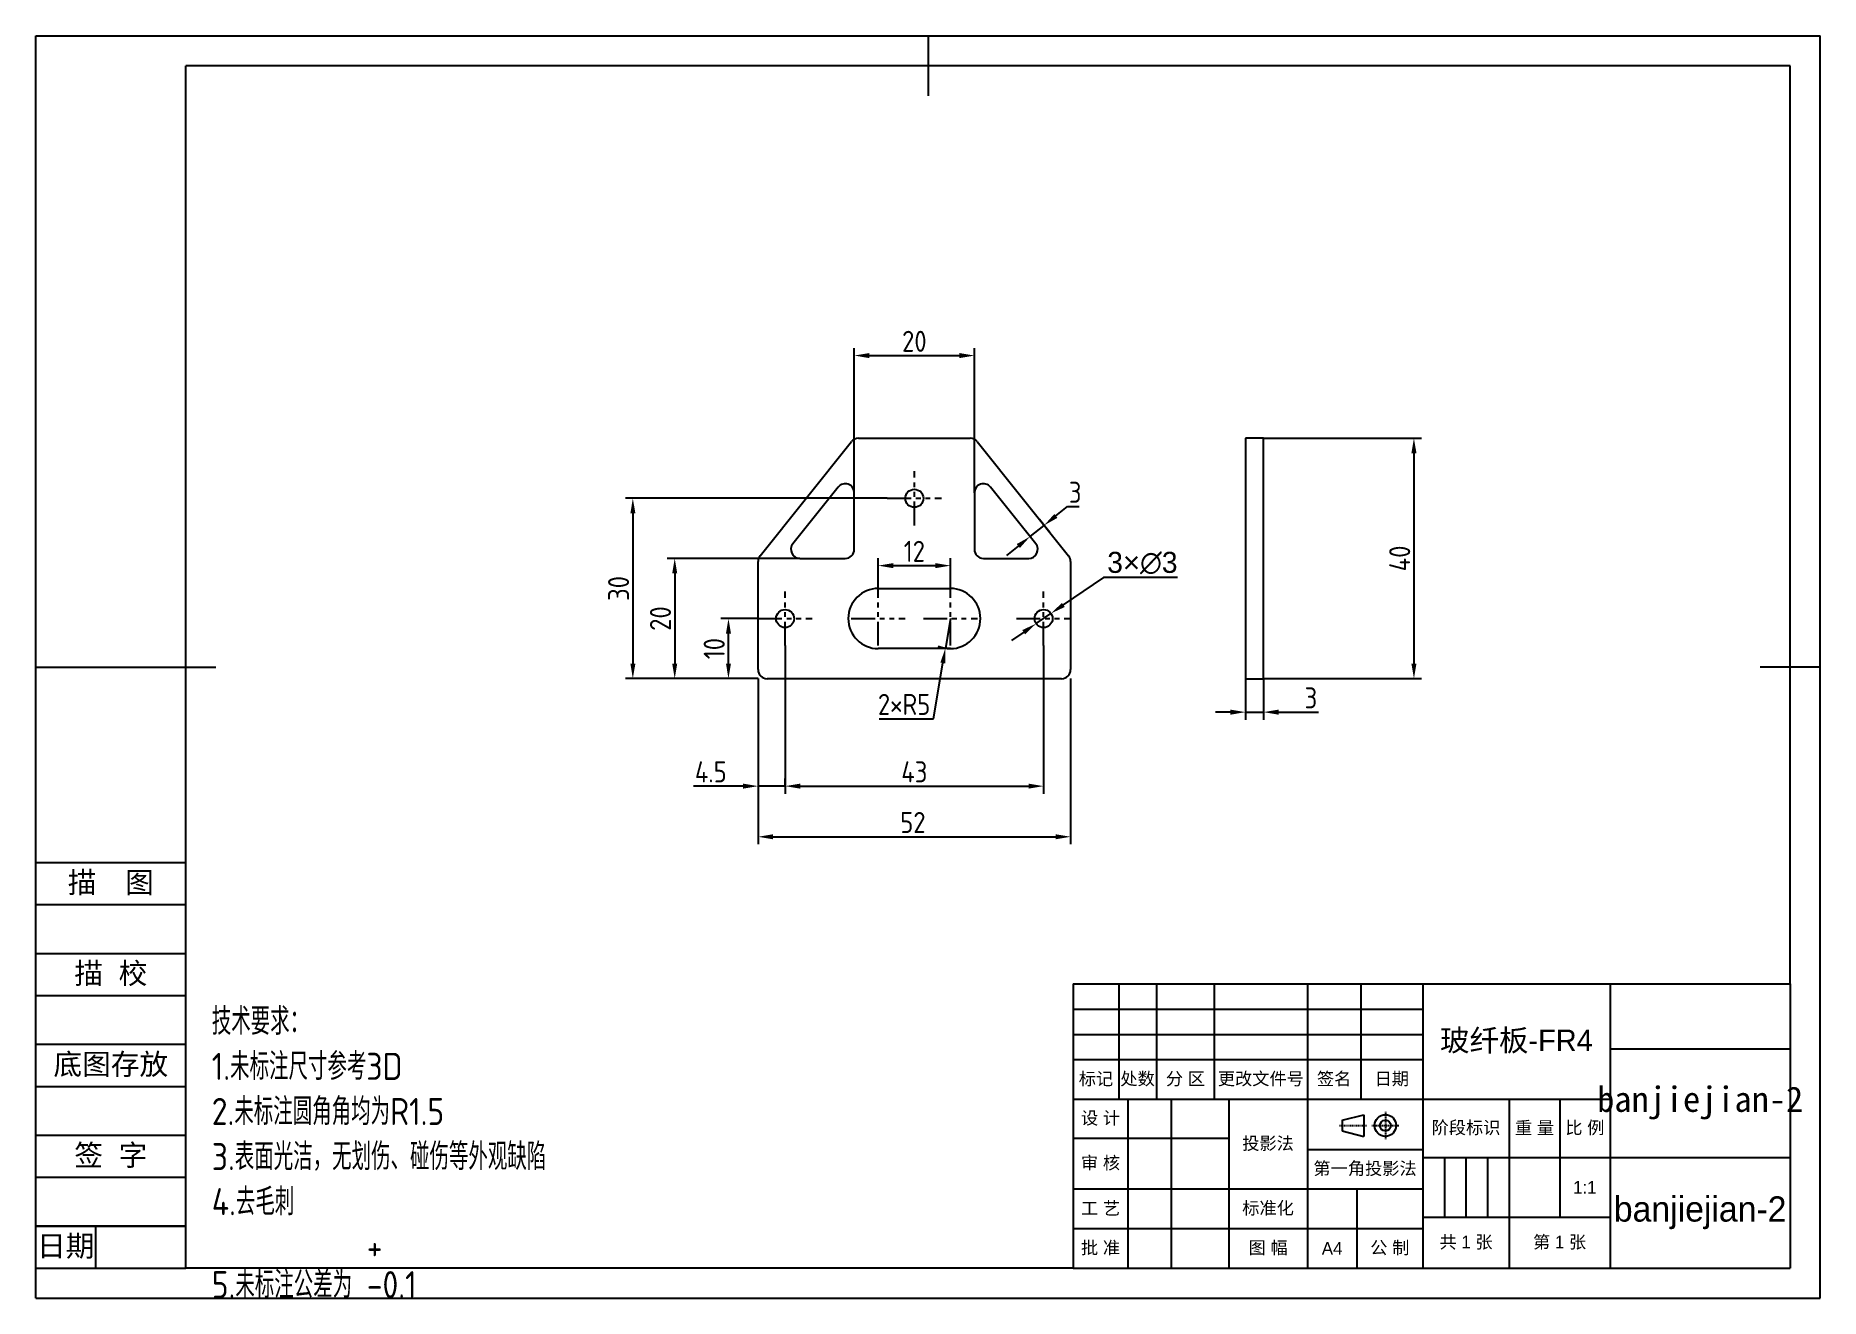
# Model space of a CAD drawing. Header units: millimetres. Extents: x 0 to 297, y 0 to 210.
import ezdxf

# ---------------------------------------------------------------- set-up
doc = ezdxf.new("R2010")
doc.units = ezdxf.units.MM
doc.header["$LTSCALE"] = 0.25
doc.header["$PDMODE"] = 3
doc.header["$PDSIZE"] = 1
doc.linetypes.add('CENTER', pattern=[0.6, 0.375, -0.075, 0.075, -0.075])
doc.linetypes.add('PHANTOM2', pattern=[31.75, 15.875, -3.175, 3.175, -3.175, 3.175, -3.175])
doc.layers.get('0').update_dxf_attribs({"linetype": 'CONTINUOUS'})
doc.layers.get('Defpoints').update_dxf_attribs({"linetype": 'CONTINUOUS'})
for name, color, linetype in [('0细实线', 7, 'CONTINUOUS'), ('1尺寸线', 3, 'CONTINUOUS'), ('2双点画线', 6, 'PHANTOM2'), ('BANJIEJIAN-2DXF_CONTINUOUS_LINE', 7, 'CONTINUOUS'), ('后壳_DXF_FORMAT', 7, 'CONTINUOUS')]:
    doc.layers.add(name, color=color, linetype=linetype)
doc.styles.get("Standard").update_dxf_attribs({"font": 'CHANGFANGSONG.TTF'})
doc.styles.add('TEXTSTYLE_2', font='CHANGFANGSONG.TTF')
doc.styles.add('TEXTSTYLE_3', font='CHANGFANGSONG.TTF')
doc.styles.add('字母', font='gbenor.shx', dxfattribs={"height": 3.5, "bigfont": 'gbcbig.shx'})
doc.styles.add('汉字', font='gbenor.shx', dxfattribs={"height": 5, "bigfont": 'gbcbig.shx'})
doc.dimstyles.new('正常', dxfattribs={"dimtxt": 3.5, "dimasz": 2.5, "dimexe": 1.25, "dimexo": 0, "dimtad": 1, "dimtoh": 1, "dimdsep": 46, "dimtxsty": '字母', "dimcen": 2.5, "dimclrd": 3, "dimclre": 3, "dimclrt": 3, "dimadec": 0, "dimazin": 0, "dimtfac": 1, "dimtmove": 0, "dimatfit": 3, "dimfxl": 1, "dimarcsym": 0})

# ---------------------------------------------------------------- blocks, each defined once
blk = doc.blocks.new('*T5')
at = {"layer": '后壳_DXF_FORMAT', "color": 0, "linetype": 'ByBlock', "lineweight": -2, "transparency": 16777216}
for p, q in [((0, 67.48), (25, 67.48)), ((0, 0), (0, 67.48)), ((25, 0), (25, 67.48)), ((0, 60.48), (25, 60.48)), ((0, 52.36), (25, 52.36)), ((0, 45.36), (25, 45.36)), ((0, 37.24), (25, 37.24)), ((0, 30.24), (25, 30.24)), ((0, 22.12), (25, 22.12)), ((0, 15.12), (25, 15.12)), ((0, 7), (25, 7)), ((10, 0), (10, 7)), ((0, 0), (25, 0))]:
    blk.add_line(p, q, dxfattribs=at)
at = {"layer": '后壳_DXF_FORMAT', "color": 3, "linetype": 'Continuous', "transparency": 16777216, "char_height": 3.5, "attachment_point": 5, "style": 'TEXTSTYLE_2'}
for s, insert, width in [('{\\fSimSun|b0|i0|c134|p2;描  图}', (12.5, 63.98), 24.88), ('描  校', (12.5, 48.86), 24.88), ('底图存放', (12.5, 33.74), 24.88), ('签  字', (12.5, 18.62), 24.88), ('日期', (5, 3.5), 9.88)]:
    blk.add_mtext(s, dxfattribs=dict(at, insert=insert, width=width))
blk = doc.blocks.new('*T6')
at = {"layer": '后壳_DXF_FORMAT', "color": 0, "linetype": 'ByBlock', "lineweight": -2, "transparency": 16777216}
for p, q in [((0, 0), (119.32, 0)), ((0, 0), (0, -47.3)), ((7.55, 0), (7.55, -19.2)), ((13.86, 0), (13.86, -19.2)), ((23.46, 0), (23.46, -19.2)), ((38.96, 0), (38.96, -47.3)), ((47.87, 0), (47.87, -19.2)), ((58.15, 0), (58.15, -47.3)), ((89.32, 0), (89.32, -47.3)), ((119.32, 0), (119.32, -47.3)), ((0, -4.2), (58.15, -4.2)), ((0, -8.4), (58.15, -8.4)), ((89.32, -10.8), (119.32, -10.8)), ((0, -12.6), (58.15, -12.6)), ((0, -19.2), (89.32, -19.2)), ((9.06, -19.2), (9.06, -47.3)), ((16.26, -19.2), (16.26, -47.3)), ((25.86, -19.2), (25.86, -47.3)), ((72.55, -19.2), (72.55, -47.3)), ((80.95, -19.2), (80.95, -38.82)), ((0, -25.67), (25.86, -25.67)), ((38.96, -27.56), (58.15, -27.56)), ((58.15, -28.87), (119.32, -28.87)), ((61.75, -28.87), (61.75, -38.82)), ((65.35, -28.87), (65.35, -38.82)), ((68.95, -28.87), (68.95, -38.82)), ((0, -34.11), (58.15, -34.11)), ((47.18, -34.11), (47.18, -47.3)), ((0, -40.7), (58.15, -40.7)), ((58.15, -38.82), (89.32, -38.82)), ((0, -47.3), (119.32, -47.3))]:
    blk.add_line(p, q, dxfattribs=at)
at = {"layer": '后壳_DXF_FORMAT', "color": 3, "linetype": 'Continuous', "transparency": 16777216, "attachment_point": 5}
for s, insert, char_height, width in [('{\\fSimSun|b0|i0|c134|p2;玻纤板}-FR4', (73.73, -9.6), 3.6, 31.0975), ('标记', (3.77, -15.9), 2.1, 7.474), ('处数', (10.7, -15.9), 2.1, 6.2372), ('分 区', (18.66, -15.9), 2.1, 9.528), ('更改文件号', (31.21, -15.9), 2.1, 15.4332), ('签名', (43.41, -15.9), 2.1, 8.836), ('日期', (53.01, -15.9), 2.1, 10.2064), ('设 计', (4.53, -22.43), 2.1, 8.9832), ('{\\fSimSun|b0|i0|c134|p2;阶段标识}', (65.35, -24.03), 2.1, 14.328), ('重 量', (76.75, -24.03), 2.1, 8.328), ('比 例', (85.13, -24.03), 2.1, 8.2975), ('投影法', (32.41, -26.65), 2.1, 13.0332), ('审 核', (4.53, -29.89), 2.1, 8.9832), ('第一角投影法', (48.55, -30.83), 2.1, 19.1144), ('1:1', (85.13, -33.84), 2.1, 8.2975), ('banjiejian-2', (104.32, -38.08), 4.2, 29.928), ('工 艺', (4.53, -37.41), 2.1, 8.9832), ('标准化', (32.41, -37.41), 2.1, 13.0332), ('第 1 张', (80.93, -43.06), 2.1, 16.6975), ('批 准', (4.53, -44), 2.1, 8.9832), ('图 幅', (32.41, -44), 2.1, 13.0332), ('A4', (43.07, -44), 2.1, 8.1508), ('公 制', (52.67, -44), 2.1, 10.8917), ('共 1 张', (65.35, -43.06), 2.1, 14.328)]:
    blk.add_mtext(s, dxfattribs=dict(at, insert=insert, char_height=char_height, width=width))
at = {"layer": '后壳_DXF_FORMAT', "color": 0, "linetype": 'Continuous', "transparency": 16777216, "insert": (104.32, -19.83), "char_height": 4.2, "width": 29.928, "attachment_point": 5}
blk.add_mtext('{\\fSimSun|b0|i0|c134|p2;\\C3;banjiejian-2}', dxfattribs=at)
blk = doc.blocks.new('FIRST_ANG02_BL2', base_point=(178, 28))
at = {"layer": '后壳_DXF_FORMAT', "color": 7, "linetype": 'Continuous'}
for p, q in [((170.5, 29.5), (176.5, 31)), ((176.5, 31), (176.5, 25)), ((170.5, 29.5), (170.5, 26.5)), ((170.5, 26.5), (176.5, 25))]:
    blk.add_line(p, q, dxfattribs=at)
at = {"layer": '后壳_DXF_FORMAT', "color": 1, "linetype": 'CENTER'}
for p, q in [((182.5, 31.75), (182.5, 24.25)), ((169.75, 28), (177.25, 28)), ((178.75, 28), (186.25, 28))]:
    blk.add_line(p, q, dxfattribs=at)
at = {"layer": '后壳_DXF_FORMAT', "color": 7, "linetype": 'Continuous'}
for radius in [3, 1.5]:
    blk.add_circle((182.5, 28), radius, dxfattribs=at)
blk = doc.blocks.new('*D212')
at = {"layer": '1尺寸线', "color": 3, "lineweight": -2, "transparency": 16777216}
for p, q in [((177.71, 119.91), (171.02, 115.32)), ((190.03, 119.91), (177.71, 119.91)), ((166.49, 112.21), (168.96, 113.91)), ((164.43, 110.79), (162.37, 109.38))]:
    blk.add_line(p, q, dxfattribs=at)
at = {"layer": '1尺寸线', "color": 3, "transparency": 16777216}
for points in [[(170.79, 115.66), (171.26, 114.98), (168.96, 113.91)], [(164.19, 111.14), (164.66, 110.45), (166.49, 112.21)]]:
    blk.add_solid(points, dxfattribs=at)
at = {"layer": 'Defpoints', "color": 0, "transparency": 16777216}
for p in [(168.96, 113.91), (166.49, 112.21)]:
    blk.add_point(p, dxfattribs=at)
at = {"layer": '1尺寸线', "color": 3, "transparency": 16777216, "insert": (184.18, 122.29), "char_height": 3.5, "attachment_point": 5, "style": 'TEXTSTYLE_3'}
blk.add_mtext('3{\\fArial|b0|i0|c0|p34;×}∅3', dxfattribs=at)
blk = doc.blocks.new('*D213')
at = {"layer": '1尺寸线', "color": 3, "lineweight": -2, "transparency": 16777216}
for p, q in [((204.34, 143.06), (230.62, 143.06)), ((229.37, 140.56), (229.37, 105.56)), ((204.34, 103.06), (230.62, 103.06))]:
    blk.add_line(p, q, dxfattribs=at)
at = {"layer": '1尺寸线', "color": 3, "transparency": 16777216}
for points in [[(228.95, 140.56), (229.79, 140.56), (229.37, 143.06)], [(228.95, 105.56), (229.79, 105.56), (229.37, 103.06)]]:
    blk.add_solid(points, dxfattribs=at)
at = {"layer": 'Defpoints', "color": 0, "transparency": 16777216}
for p in [(204.34, 143.06), (204.34, 103.06), (229.37, 103.06)]:
    blk.add_point(p, dxfattribs=at)
at = {"layer": '1尺寸线', "color": 3, "transparency": 16777216, "insert": (227, 123.06), "char_height": 3.5, "attachment_point": 5, "rotation": 90, "style": '字母'}
blk.add_mtext('40', dxfattribs=at)
blk = doc.blocks.new('*D214')
at = {"layer": '1尺寸线', "color": 3, "lineweight": -2, "transparency": 16777216}
for p, q in [((201.34, 103.06), (201.34, 96.24)), ((204.34, 103.06), (204.34, 96.24)), ((198.84, 97.49), (196.34, 97.49)), ((201.34, 97.49), (204.34, 97.49)), ((206.84, 97.49), (213.5, 97.49))]:
    blk.add_line(p, q, dxfattribs=at)
at = {"layer": '1尺寸线', "color": 3, "transparency": 16777216}
for points in [[(198.84, 97.91), (198.84, 97.07), (201.34, 97.49)], [(206.84, 97.91), (206.84, 97.07), (204.34, 97.49)]]:
    blk.add_solid(points, dxfattribs=at)
at = {"layer": 'Defpoints', "color": 0, "transparency": 16777216}
for p in [(201.34, 103.06), (204.34, 103.06), (204.34, 97.49)]:
    blk.add_point(p, dxfattribs=at)
at = {"layer": '1尺寸线', "color": 3, "transparency": 16777216, "insert": (212.23, 99.87), "char_height": 3.5, "attachment_point": 5, "style": '字母'}
blk.add_mtext('3', dxfattribs=at)
blk = doc.blocks.new('*D215')
at = {"layer": '1尺寸线', "color": 3, "lineweight": -2, "transparency": 16777216}
for p, q in [((120.23, 103.06), (120.23, 75.51)), ((172.23, 103.06), (172.23, 75.51)), ((122.73, 76.76), (169.73, 76.76))]:
    blk.add_line(p, q, dxfattribs=at)
at = {"layer": '1尺寸线', "color": 3, "transparency": 16777216}
for points in [[(122.73, 77.18), (122.73, 76.34), (120.23, 76.76)], [(169.73, 77.18), (169.73, 76.34), (172.23, 76.76)]]:
    blk.add_solid(points, dxfattribs=at)
at = {"layer": 'Defpoints', "color": 0, "transparency": 16777216}
for p in [(120.23, 103.06), (172.23, 103.06), (172.23, 76.76)]:
    blk.add_point(p, dxfattribs=at)
at = {"layer": '1尺寸线', "color": 3, "transparency": 16777216, "insert": (145.99, 79.14), "char_height": 3.5, "attachment_point": 5, "style": '字母'}
blk.add_mtext('52', dxfattribs=at)
blk = doc.blocks.new('*D216')
at = {"layer": '1尺寸线', "color": 3, "lineweight": -2, "transparency": 16777216}
for p, q in [((124.73, 108.56), (124.73, 83.93)), ((167.73, 108.56), (167.73, 83.93)), ((127.23, 85.18), (165.23, 85.18))]:
    blk.add_line(p, q, dxfattribs=at)
at = {"layer": '1尺寸线', "color": 3, "transparency": 16777216}
for points in [[(127.23, 85.6), (127.23, 84.77), (124.73, 85.18)], [(165.23, 85.6), (165.23, 84.77), (167.73, 85.18)]]:
    blk.add_solid(points, dxfattribs=at)
at = {"layer": 'Defpoints', "color": 0, "transparency": 16777216}
for p in [(124.73, 108.56), (167.73, 108.56), (167.73, 85.18)]:
    blk.add_point(p, dxfattribs=at)
at = {"layer": '1尺寸线', "color": 3, "transparency": 16777216, "insert": (146.23, 87.56), "char_height": 3.5, "attachment_point": 5, "style": '字母'}
blk.add_mtext('43', dxfattribs=at)
blk = doc.blocks.new('*D217')
at = {"layer": '1尺寸线', "color": 3, "lineweight": -2, "transparency": 16777216}
for p, q in [((120.23, 103.06), (120.23, 83.93)), ((124.73, 85.18), (124.73, 86.43)), ((117.73, 85.18), (109.48, 85.18)), ((124.73, 85.18), (120.23, 85.18)), ((127.23, 85.18), (129.73, 85.18))]:
    blk.add_line(p, q, dxfattribs=at)
at = {"layer": '1尺寸线', "color": 3, "transparency": 16777216}
for points in [[(117.73, 85.6), (117.73, 84.77), (120.23, 85.18)], [(127.23, 85.6), (127.23, 84.77), (124.73, 85.18)]]:
    blk.add_solid(points, dxfattribs=at)
at = {"layer": 'Defpoints', "color": 0, "transparency": 16777216}
for p in [(120.23, 103.06), (120.23, 85.18), (124.73, 85.18)]:
    blk.add_point(p, dxfattribs=at)
at = {"layer": '1尺寸线', "color": 3, "transparency": 16777216, "insert": (112.35, 87.56), "char_height": 3.5, "attachment_point": 5, "style": '字母'}
blk.add_mtext('4.5', dxfattribs=at)
blk = doc.blocks.new('*D218')
at = {"layer": '1尺寸线', "color": 3, "lineweight": -2, "transparency": 16777216}
for p, q in [((169.78, 130.12), (171.73, 131.68)), ((171.73, 131.68), (173.64, 131.68)), ((165.48, 126.69), (167.82, 128.56)), ((168.78, 127.37), (167.04, 129.54)), ((163.53, 125.12), (161.58, 123.56)), ((166.43, 125.49), (164.7, 127.66))]:
    blk.add_line(p, q, dxfattribs=at)
at = {"layer": '1尺寸线', "color": 3, "transparency": 16777216}
for points in [[(169.52, 130.45), (170.04, 129.8), (167.82, 128.56)], [(163.27, 125.45), (163.79, 124.8), (165.48, 126.69)]]:
    blk.add_solid(points, dxfattribs=at)
at = {"layer": 'Defpoints', "color": 0, "transparency": 16777216}
for p in [(167.82, 128.56), (166.43, 125.49), (168.78, 127.37)]:
    blk.add_point(p, dxfattribs=at)
at = {"layer": '1尺寸线', "color": 3, "transparency": 16777216, "insert": (173, 134.06), "char_height": 3.5, "attachment_point": 5, "style": '字母'}
blk.add_mtext('3', dxfattribs=at)
blk = doc.blocks.new('*D219')
at = {"layer": '1尺寸线', "color": 3, "lineweight": -2, "transparency": 16777216}
for p, q in [((127.19, 123.06), (105.1, 123.06)), ((106.35, 120.56), (106.35, 105.56)), ((120.23, 103.06), (105.1, 103.06))]:
    blk.add_line(p, q, dxfattribs=at)
at = {"layer": '1尺寸线', "color": 3, "transparency": 16777216}
for points in [[(105.93, 120.56), (106.77, 120.56), (106.35, 123.06)], [(105.93, 105.56), (106.77, 105.56), (106.35, 103.06)]]:
    blk.add_solid(points, dxfattribs=at)
at = {"layer": 'Defpoints', "color": 0, "transparency": 16777216}
for p in [(127.19, 123.06), (106.35, 103.06), (120.23, 103.06)]:
    blk.add_point(p, dxfattribs=at)
at = {"layer": '1尺寸线', "color": 3, "transparency": 16777216, "insert": (103.98, 113.06), "char_height": 3.5, "attachment_point": 5, "rotation": 90, "style": '字母'}
blk.add_mtext('20', dxfattribs=at)
blk = doc.blocks.new('*D220')
at = {"layer": '1尺寸线', "color": 3, "lineweight": -2, "transparency": 16777216}
for p, q in [((136.23, 133.98), (136.23, 158.05)), ((156.23, 133.98), (156.23, 158.05)), ((138.73, 156.8), (153.73, 156.8))]:
    blk.add_line(p, q, dxfattribs=at)
at = {"layer": '1尺寸线', "color": 3, "transparency": 16777216}
for points in [[(138.73, 157.22), (138.73, 156.38), (136.23, 156.8)], [(153.73, 157.22), (153.73, 156.38), (156.23, 156.8)]]:
    blk.add_solid(points, dxfattribs=at)
at = {"layer": 'Defpoints', "color": 0, "transparency": 16777216}
for p in [(156.23, 156.8), (136.23, 133.98), (156.23, 133.98)]:
    blk.add_point(p, dxfattribs=at)
at = {"layer": '1尺寸线', "color": 3, "transparency": 16777216, "insert": (146.23, 159.17), "char_height": 3.5, "attachment_point": 5, "style": '字母'}
blk.add_mtext('20', dxfattribs=at)
blk = doc.blocks.new('*D221')
at = {"layer": '1尺寸线', "color": 3, "lineweight": -2, "transparency": 16777216}
for p, q in [((120.23, 113.06), (114.04, 113.06)), ((115.29, 105.56), (115.29, 110.56)), ((120.23, 103.06), (114.04, 103.06))]:
    blk.add_line(p, q, dxfattribs=at)
at = {"layer": '1尺寸线', "color": 3, "transparency": 16777216}
for points in [[(114.88, 110.56), (115.71, 110.56), (115.29, 113.06)], [(114.88, 105.56), (115.71, 105.56), (115.29, 103.06)]]:
    blk.add_solid(points, dxfattribs=at)
at = {"layer": 'Defpoints', "color": 0, "transparency": 16777216}
for p in [(115.29, 113.06), (120.23, 113.06), (120.23, 103.06)]:
    blk.add_point(p, dxfattribs=at)
at = {"layer": '1尺寸线', "color": 3, "transparency": 16777216, "insert": (112.92, 108.06), "char_height": 3.5, "attachment_point": 5, "rotation": 90, "style": '字母'}
blk.add_mtext('10', dxfattribs=at)
blk = doc.blocks.new('*D223')
at = {"layer": '1尺寸线', "color": 3, "lineweight": -2, "transparency": 16777216}
for p, q in [((141.73, 133.06), (98.13, 133.06)), ((99.38, 130.56), (99.38, 105.56)), ((120.23, 103.06), (98.13, 103.06))]:
    blk.add_line(p, q, dxfattribs=at)
at = {"layer": '1尺寸线', "color": 3, "transparency": 16777216}
for points in [[(98.97, 130.56), (99.8, 130.56), (99.38, 133.06)], [(98.97, 105.56), (99.8, 105.56), (99.38, 103.06)]]:
    blk.add_solid(points, dxfattribs=at)
at = {"layer": 'Defpoints', "color": 0, "transparency": 16777216}
for p in [(141.73, 133.06), (99.38, 103.06), (120.23, 103.06)]:
    blk.add_point(p, dxfattribs=at)
at = {"layer": '1尺寸线', "color": 3, "transparency": 16777216, "insert": (97.01, 118.06), "char_height": 3.5, "attachment_point": 5, "rotation": 90, "style": '字母'}
blk.add_mtext('30', dxfattribs=at)
blk = doc.blocks.new('*D231')
at = {"layer": '1尺寸线', "color": 3, "lineweight": -2, "transparency": 16777216}
for p, q in [((140.23, 117.56), (140.23, 123.11)), ((142.73, 121.86), (149.73, 121.86)), ((152.23, 117.56), (152.23, 123.11))]:
    blk.add_line(p, q, dxfattribs=at)
at = {"layer": '1尺寸线', "color": 3, "transparency": 16777216}
for points in [[(142.73, 122.28), (142.73, 121.44), (140.23, 121.86)], [(149.73, 122.28), (149.73, 121.44), (152.23, 121.86)]]:
    blk.add_solid(points, dxfattribs=at)
at = {"layer": 'Defpoints', "color": 0, "transparency": 16777216}
for p in [(152.23, 121.86), (140.23, 117.56), (152.23, 117.56)]:
    blk.add_point(p, dxfattribs=at)
at = {"layer": '1尺寸线', "color": 3, "transparency": 16777216, "insert": (146.23, 124.24), "char_height": 3.5, "attachment_point": 5, "style": '字母'}
blk.add_mtext('12', dxfattribs=at)
blk = doc.blocks.new('*D232')
at = {"layer": '1尺寸线', "color": 3, "lineweight": -2, "transparency": 16777216}
for p, q in [((152.23, 113.06), (151.39, 108.13)), ((149.39, 96.4), (150.97, 105.66)), ((140.38, 96.4), (149.39, 96.4))]:
    blk.add_line(p, q, dxfattribs=at)
blk.add_arc((152.23, 113.06), 5, 246.0276, 270, dxfattribs=at)
at = {"layer": '1尺寸线', "color": 3, "transparency": 16777216}
blk.add_solid([(150.56, 105.73), (151.38, 105.59), (151.39, 108.13)], dxfattribs=at)
at = {"layer": 'Defpoints', "color": 0, "transparency": 16777216}
for p in [(152.23, 113.06), (151.39, 108.13)]:
    blk.add_point(p, dxfattribs=at)
at = {"layer": '1尺寸线', "color": 3, "transparency": 16777216, "insert": (144.52, 98.78), "char_height": 3.5, "attachment_point": 5, "style": '字母'}
blk.add_mtext('2×R5', dxfattribs=at)

msp = doc.modelspace()

# ---------------------------------------------------------------- linework, layer by layer
at = {"layer": '0细实线'}
for p, q in [((204.341, 143.057), (201.341, 143.057)), ((201.341, 143.057), (201.341, 103.057)), ((201.341, 103.057), (204.341, 103.057))]:
    msp.add_line(p, q, dxfattribs=at)
at = {"layer": '1尺寸线', "color": 0}
for centre, start, end in [((140.226, 113.057), 90, 270), ((152.226, 113.057), 270, 90)]:
    msp.add_arc(centre, 5, start, end, dxfattribs=at)
at = {"layer": '2双点画线'}
for p, q in [((146.226, 128.557), (146.226, 137.557)), ((141.726, 133.057), (150.726, 133.057)), ((124.726, 108.557), (124.726, 117.557)), ((140.226, 108.557), (140.226, 117.557)), ((152.226, 108.557), (152.226, 117.557)), ((167.726, 108.557), (167.726, 117.557)), ((120.226, 113.057), (129.226, 113.057)), ((135.726, 113.057), (144.726, 113.057)), ((147.726, 113.057), (156.726, 113.057)), ((163.226, 113.057), (172.226, 113.057))]:
    msp.add_line(p, q, dxfattribs=at)
at = {"layer": 'BANJIEJIAN-2DXF_CONTINUOUS_LINE', "color": 7, "linetype": 'Continuous'}
for p, q in [((136.947, 143.057), (155.505, 143.057)), ((204.341, 103.057), (204.341, 143.057)), ((120.554, 123.468), (135.775, 142.494)), ((156.676, 142.494), (171.897, 123.468)), ((133.554, 134.915), (126.017, 125.494)), ((136.226, 124.557), (136.226, 133.978)), ((156.226, 133.978), (156.226, 124.557)), ((166.434, 125.494), (158.897, 134.915)), ((120.226, 104.557), (120.226, 122.531)), ((127.189, 123.057), (134.726, 123.057)), ((157.726, 123.057), (165.263, 123.057)), ((172.226, 122.531), (172.226, 104.557)), ((140.226, 118.057), (152.226, 118.057)), ((152.226, 108.057), (140.226, 108.057)), ((170.726, 103.057), (121.726, 103.057))]:
    msp.add_line(p, q, dxfattribs=at)
for centre in [(146.226, 133.057), (124.726, 113.057), (167.726, 113.057)]:
    msp.add_circle(centre, 1.5, dxfattribs=at)
for centre, start, end in [((136.947, 141.557), 90, 141.34019), ((155.505, 141.557), 38.65981, 90), ((134.726, 133.978), 0, 141.34019), ((157.726, 133.978), 38.65981, 180), ((127.189, 124.557), 141.34019, 270), ((165.263, 124.557), 270, 38.65981), ((121.726, 122.531), 141.34019, 180), ((134.726, 124.557), 270, 0), ((157.726, 124.557), 180, 270), ((170.726, 122.531), 0, 38.65981), ((121.726, 104.557), 180, 270), ((170.726, 104.557), 270, 0)]:
    msp.add_arc(centre, 1.5, start, end, dxfattribs=at)
at = {"layer": '后壳_DXF_FORMAT', "color": 1, "linetype": 'Continuous'}
for p, q in [((0, 0), (0, 210)), ((0, 210), (297, 210)), ((297, 0), (297, 210)), ((25, 12), (0, 12)), ((10, 5), (10, 12)), ((0, 0), (297, 0))]:
    msp.add_line(p, q, dxfattribs=at)
at = {"layer": '后壳_DXF_FORMAT', "color": 7, "linetype": 'Continuous'}
for p, q in [((148.5, 210), (148.5, 200)), ((25, 72.48), (25, 205)), ((292, 205), (25, 205)), ((292, 52.302), (292, 205)), ((0, 105), (30, 105)), ((297, 105), (287, 105)), ((172.684, 5), (25, 5))]:
    msp.add_line(p, q, dxfattribs=at)

# ---------------------------------------------------------------- block references
for name, p in [('*T5', (0, 5)), ('*T6', (172.684, 52.302))]:
    msp.add_blockref(name, p)
at = {"layer": '后壳_DXF_FORMAT', "color": 1, "linetype": 'Continuous', "xscale": 0.6, "yscale": 0.6, "zscale": 0.6}
msp.add_blockref('FIRST_ANG02_BL2', (221.914, 28.737), dxfattribs=at)

# ---------------------------------------------------------------- texts
at = {"layer": '2双点画线', "color": 2, "insert": (29.306, 48.325), "char_height": 4.5, "attachment_point": 1, "style": '汉字'}
msp.add_mtext_dynamic_manual_height_columns('技术要求：\\P1.未标注尺寸参考3D\\P2.未标注圆角角均为R1.5\\P3.表面光洁，无划伤、碰伤等外观缺陷\\P4.去毛刺\\P5.未标注公差为 \\S+^ -;0.1', width=102.60538, gutter_width=1, heights=[43.325], dxfattribs=at)

# ---------------------------------------------------------------- dimensions: what is measured, and where the dimension line sits
at = {"layer": '1尺寸线'}
for base, p1, p2, picture, middle in [((156.226, 156.8), (136.226, 133.978), (156.226, 133.978), '*D220', (146.226, 159.175)), ((152.226, 121.862), (140.226, 117.557), (152.226, 117.557), '*D231', (146.226, 124.237)), ((120.226, 85.182), (124.726, 85.182), (120.226, 103.057), '*D217', (112.353, 87.557))]:
    dim = msp.add_linear_dim(base=base, p1=p1, p2=p2, dimstyle='正常', dxfattribs=at)
    dim.commit()
    dim.dimension.update_dxf_attribs({"geometry": picture, "text_midpoint": middle})
for base, p1, p2, picture, middle in [((229.371, 103.057), (204.341, 143.057), (204.341, 103.057), '*D213', (226.996, 123.057)), ((99.382, 103.057), (141.726, 133.057), (120.226, 103.057), '*D223', (97.007, 118.057)), ((106.35, 103.057), (127.189, 123.057), (120.226, 103.057), '*D219', (103.975, 113.057)), ((115.293, 113.057), (120.226, 103.057), (120.226, 113.057), '*D221', (112.918, 108.057))]:
    dim = msp.add_linear_dim(base=base, p1=p1, p2=p2, angle=90, dimstyle='正常', dxfattribs=at)
    dim.commit()
    dim.dimension.update_dxf_attribs({"geometry": picture, "text_midpoint": middle})
dim = msp.add_linear_dim(base=(167.823, 128.56), p1=(166.434, 125.494), p2=(168.777, 127.368), angle=38.65981, dimstyle='正常', dxfattribs=at)
dim.commit()
dim.dimension.update_dxf_attribs({"geometry": '*D218', "text_midpoint": (172.996, 131.683), "dimtype": 161})
dim = msp.add_diameter_dim_2p(p1=(166.489, 112.208), p2=(168.962, 113.906), text='3{\\fArial|b0|i0|c0|p34;×}<>', dimstyle='正常', override={"dimtxsty": 'TEXTSTYLE_3'}, dxfattribs=at)
dim.commit()
dim.dimension.update_dxf_attribs({"geometry": '*D212', "text_midpoint": (184.183, 119.915), "dimtype": 163})
dim = msp.add_radius_dim(center=(152.226, 113.057), mpoint=(151.388, 108.128), text='2×<>', dimstyle='正常', dxfattribs=at)
dim.commit()
dim.dimension.update_dxf_attribs({"geometry": '*D232', "text_midpoint": (144.518, 96.402), "dimtype": 164})
for base, p1, p2, picture, middle in [((167.726, 85.182), (124.726, 108.557), (167.726, 108.557), '*D216', (146.226, 85.182)), ((172.226, 76.762), (120.226, 103.057), (172.226, 103.057), '*D215', (145.993, 76.762)), ((204.341, 97.491), (201.341, 103.057), (204.341, 103.057), '*D214', (212.227, 97.491))]:
    dim = msp.add_linear_dim(base=base, p1=p1, p2=p2, dimstyle='正常', dxfattribs=at)
    dim.commit()
    dim.dimension.update_dxf_attribs({"geometry": picture, "text_midpoint": middle, "dimtype": 160})

doc.saveas('drawing.dxf')
